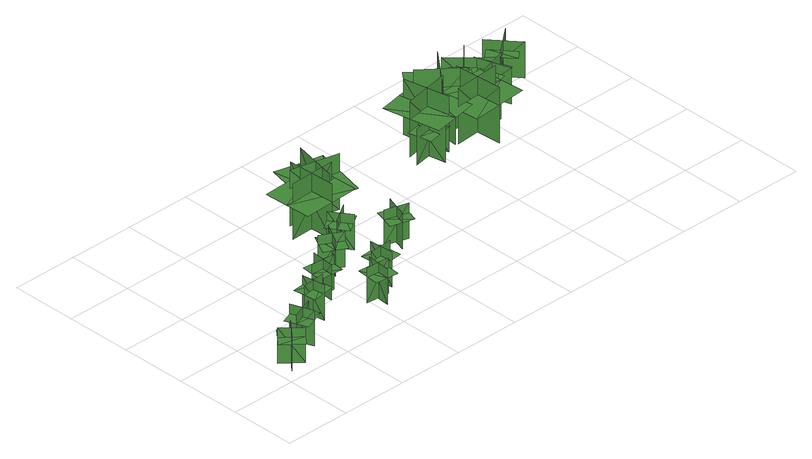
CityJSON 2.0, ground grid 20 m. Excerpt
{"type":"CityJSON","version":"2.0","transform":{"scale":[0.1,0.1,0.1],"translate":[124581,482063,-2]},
"CityObjects":{
"tree1":{"type":"SolitaryVegetationObject","geometry":[{"type":"MultiSurface","lod":"1","boundaries":[[[0,1,2]],[[0,2,3]],[[4,5,6]],[[4,6,7]],[[8,9,10]],[[8,10,11]],[[8,11,12]],[[8,12,13]]]}]},
"tree2":{"type":"SolitaryVegetationObject","geometry":[{"type":"MultiSurface","lod":"1","boundaries":[[[14,15,16]],[[14,16,17]],[[18,19,20]],[[18,20,21]],[[22,23,24]],[[22,24,25]],[[22,25,26]],[[22,26,27]]]}]},
"tree3":{"type":"SolitaryVegetationObject","geometry":[{"type":"MultiSurface","lod":"1","boundaries":[[[28,29,30]],[[28,30,31]],[[32,33,34]],[[32,34,35]],[[36,37,38]],[[36,38,39]],[[36,39,40]],[[36,40,41]]]}]},
"tree4":{"type":"SolitaryVegetationObject","geometry":[{"type":"MultiSurface","lod":"1","boundaries":[[[42,43,44]],[[42,44,45]],[[46,47,48]],[[46,48,49]],[[50,51,52]],[[50,52,53]],[[50,53,54]],[[50,54,55]]]}]},
"tree5":{"type":"SolitaryVegetationObject","geometry":[{"type":"MultiSurface","lod":"1","boundaries":[[[56,57,58]],[[56,58,59]],[[60,61,62]],[[60,62,63]],[[64,65,66]],[[64,66,67]],[[64,67,68]],[[64,68,69]]]}]},
"tree6":{"type":"SolitaryVegetationObject","geometry":[{"type":"MultiSurface","lod":"1","boundaries":[[[70,71,72]],[[70,72,73]],[[74,75,76]],[[74,76,77]],[[78,79,80]],[[78,80,81]],[[78,81,82]],[[78,82,83]]]}]},
"tree7":{"type":"SolitaryVegetationObject","geometry":[{"type":"MultiSurface","lod":"1","boundaries":[[[84,85,86]],[[84,86,87]],[[88,89,90]],[[88,90,91]],[[92,93,94]],[[92,94,95]],[[92,95,96]],[[92,96,97]]]}]},
"tree8":{"type":"SolitaryVegetationObject","geometry":[{"type":"MultiSurface","lod":"1","boundaries":[[[98,99,100]],[[98,100,101]],[[102,103,104]],[[102,104,105]],[[106,107,108]],[[106,108,109]],[[106,109,110]],[[106,110,111]]]}]},
"tree9":{"type":"SolitaryVegetationObject","geometry":[{"type":"MultiSurface","lod":"1","boundaries":[[[112,113,114]],[[112,114,115]],[[116,117,118]],[[116,118,119]],[[120,121,122]],[[120,122,123]],[[120,123,124]],[[120,124,125]]]}]},
"tree10":{"type":"SolitaryVegetationObject","geometry":[{"type":"MultiSurface","lod":"1","boundaries":[[[126,127,128]],[[126,128,129]],[[130,131,132]],[[130,132,133]],[[134,135,136]],[[134,136,137]],[[134,137,138]],[[134,138,139]]]}]},
"tree11":{"type":"SolitaryVegetationObject","geometry":[{"type":"MultiSurface","lod":"1","boundaries":[[[140,141,142]],[[140,142,143]],[[144,145,146]],[[144,146,147]],[[148,149,150]],[[148,150,151]],[[148,151,152]],[[148,152,153]]]}]},
"tree12":{"type":"SolitaryVegetationObject","geometry":[{"type":"MultiSurface","lod":"1","boundaries":[[[154,155,156]],[[154,156,157]],[[158,159,160]],[[158,160,161]],[[162,163,164]],[[162,164,165]],[[162,165,166]],[[162,166,167]]]}]},
"tree13":{"type":"SolitaryVegetationObject","geometry":[{"type":"MultiSurface","lod":"1","boundaries":[[[168,169,170]],[[168,170,171]],[[172,173,174]],[[172,174,175]],[[176,177,178]],[[176,178,179]],[[176,179,180]],[[176,180,181]]]}]},
"tree14":{"type":"SolitaryVegetationObject","geometry":[{"type":"MultiSurface","lod":"1","boundaries":[[[182,183,184]],[[182,184,185]],[[186,187,188]],[[186,188,189]],[[190,191,192]],[[190,192,193]],[[190,193,194]],[[190,194,195]]]}]},
"tree15":{"type":"SolitaryVegetationObject","geometry":[{"type":"MultiSurface","lod":"1","boundaries":[[[196,197,198]],[[196,198,199]],[[200,201,202]],[[200,202,203]],[[204,205,206]],[[204,206,207]],[[204,207,208]],[[204,208,209]]]}]},
"tree16":{"type":"SolitaryVegetationObject","geometry":[{"type":"MultiSurface","lod":"1","boundaries":[[[210,211,212]],[[210,212,213]],[[214,215,216]],[[214,216,217]],[[218,219,220]],[[218,220,221]],[[218,221,222]],[[218,222,223]]]}]},
"tree17":{"type":"SolitaryVegetationObject","geometry":[{"type":"MultiSurface","lod":"1","boundaries":[[[224,225,226]],[[224,226,227]],[[228,229,230]],[[228,230,231]],[[232,233,234]],[[232,234,235]],[[232,235,236]],[[232,236,237]]]}]},
"tree18":{"type":"SolitaryVegetationObject","geometry":[{"type":"MultiSurface","lod":"1","boundaries":[[[238,239,240]],[[238,240,241]],[[242,243,244]],[[242,244,245]],[[246,247,248]],[[246,248,249]],[[246,249,250]],[[246,250,251]]]}]},
"tree19":{"type":"SolitaryVegetationObject","geometry":[{"type":"MultiSurface","lod":"1","boundaries":[[[252,253,254]],[[252,254,255]],[[256,257,258]],[[256,258,259]],[[260,261,262]],[[260,262,263]],[[260,263,264]],[[260,264,265]]]}]},
"tree20":{"type":"SolitaryVegetationObject","geometry":[{"type":"MultiSurface","lod":"1","boundaries":[[[266,267,268]],[[266,268,269]],[[270,271,272]],[[270,272,273]],[[274,275,276]],[[274,276,277]],[[274,277,278]],[[274,278,279]]]}]},
"tree21":{"type":"SolitaryVegetationObject","geometry":[{"type":"MultiSurface","lod":"1","boundaries":[[[280,281,282]],[[280,282,283]],[[284,285,286]],[[284,286,287]],[[288,289,290]],[[288,290,291]],[[288,291,292]],[[288,292,293]]]}]}
},
"vertices":[
[30,29,12],[77,83,12],[77,83,120],[30,29,120],[83,33,12],[28,80,12],[28,80,120],[83,33,120],[83,33,92],[105,59,92],[51,106,92],[28,80,92],[6,54,92],[60,7,92],
[132,143,8],[157,76,8],[157,76,116],[132,143,116],[110,95,8],[177,120,8],[177,120,116],[110,95,116],[110,95,88],[122,63,88],[189,88,88],[177,120,88],[165,152,88],[98,127,88],
[255,141,10],[246,212,10],[246,212,118],[255,141,118],[287,182,10],[216,174,10],[216,174,118],[287,182,118],[287,182,90],[283,216,90],[212,208,90],[216,174,90],[220,139,90],[291,148,90],
[339,266,10],[333,195,10],[333,195,118],[339,266,118],[299,232,10],[371,226,10],[371,226,118],[299,232,118],[299,232,89],[296,198,89],[368,192,89],[371,226,89],[374,260,89],[302,266,89],
[387,121,11],[458,115,11],[458,115,119],[387,121,119],[421,81,11],[427,153,11],[427,153,119],[421,81,119],[421,81,91],[455,78,91],[462,149,91],[427,153,91],[393,156,91],[386,85,91],
[404,319,8],[467,284,8],[467,284,116],[404,319,116],[419,269,8],[454,332,8],[454,332,116],[419,269,116],[419,269,88],[449,252,88],[484,315,88],[454,332,88],[423,348,88],[389,285,88],
[485,131,10],[479,203,10],[479,203,118],[485,131,118],[518,172,10],[447,166,10],[447,166,118],[518,172,118],[518,172,90],[515,206,90],[444,200,90],[447,166,90],[450,131,90],[521,137,90],
[538,323,8],[499,383,8],[499,383,116],[538,323,116],[549,374,8],[488,335,8],[488,335,116],[549,374,116],[549,374,88],[530,403,88],[470,364,88],[488,335,88],[507,306,88],[567,345,88],
[533,400,6],[533,400,176],[527,546,176],[527,546,6],[461,468,6],[461,468,176],[603,474,176],[603,474,6],[439,468,121],[442,394,121],[618,401,121],[616,474,121],[613,548,121],[437,541,121],
[644,486,6],[644,486,177],[500,519,177],[500,519,6],[559,435,6],[559,435,177],[590,573,177],[590,573,6],[554,413,121],[625,397,121],[665,569,121],[593,585,121],[521,602,121],[482,430,121],
[654,312,6],[632,243,6],[632,243,115],[654,312,115],[608,287,6],[676,266,6],[676,266,115],[608,287,115],[608,287,86],[597,254,86],[666,233,86],[676,266,86],[686,299,86],[618,320,86],
[922,489,12],[1029,507,12],[1029,507,121],[922,489,121],[982,447,12],[982,447,121],[964,554,121],[964,554,12],[931,490,92],[939,455,92],[1022,472,92],[1015,508,92],[1007,543,92],[924,525,92],
[1076,552,14],[1076,552,184],[932,525,184],[932,525,14],[1019,472,14],[1019,472,184],[993,611,184],[993,611,14],[1023,450,129],[1095,464,129],[1063,637,129],[990,624,129],[918,610,129],[950,437,129],
[1065,596,12],[1057,488,12],[1057,488,120],[1065,596,120],[1010,548,12],[1010,548,120],[1118,540,120],[1118,540,12],[1064,587,92],[1028,588,92],[1025,503,92],[1062,502,92],[1098,501,92],[1100,586,92],
[1047,525,13],[1047,525,184],[1141,639,184],[1141,639,13],[1040,624,13],[1040,624,184],[1149,534,184],[1149,534,13],[1023,638,128],[976,582,128],[1112,469,128],[1159,526,128],[1206,583,128],[1070,695,128],
[1131,559,14],[1131,559,184],[1141,412,184],[1141,412,14],[1204,492,14],[1204,492,184],[1063,482,184],[1063,482,14],[1226,494,129],[1221,567,129],[1045,555,129],[1050,481,129],[1056,408,129],[1231,421,129],
[1138,560,13],[1177,459,13],[1177,459,122],[1138,560,122],[1109,493,13],[1109,493,122],[1210,532,122],[1210,532,13],[1141,551,93],[1108,537,93],[1142,459,93],[1175,473,93],[1208,488,93],[1174,566,93],
[1217,567,13],[1142,488,13],[1142,488,122],[1217,567,122],[1144,565,13],[1144,565,122],[1222,490,122],[1222,490,13],[1210,560,93],[1183,584,93],[1127,520,93],[1154,496,93],[1181,472,93],[1237,536,93],
[1200,605,13],[1277,682,13],[1277,682,122],[1200,605,122],[1273,605,13],[1273,605,122],[1196,682,122],[1196,682,13],[1207,611,93],[1233,587,93],[1291,649,93],[1264,674,93],[1238,699,93],[1180,636,93],
[1322,591,14],[1218,559,14],[1218,559,123],[1322,591,123],[1257,625,14],[1257,625,123],[1289,521,123],[1289,521,14],[1312,588,94],[1300,622,94],[1220,594,94],[1232,560,94],[1244,526,94],[1325,554,94],
[1326,665,16],[1395,581,16],[1395,581,125],[1326,665,125],[1319,592,16],[1319,592,125],[1404,661,125],[1404,661,16],[1332,658,96],[1305,634,96],[1362,570,96],[1389,594,96],[1416,618,96],[1359,682,96]
]}
